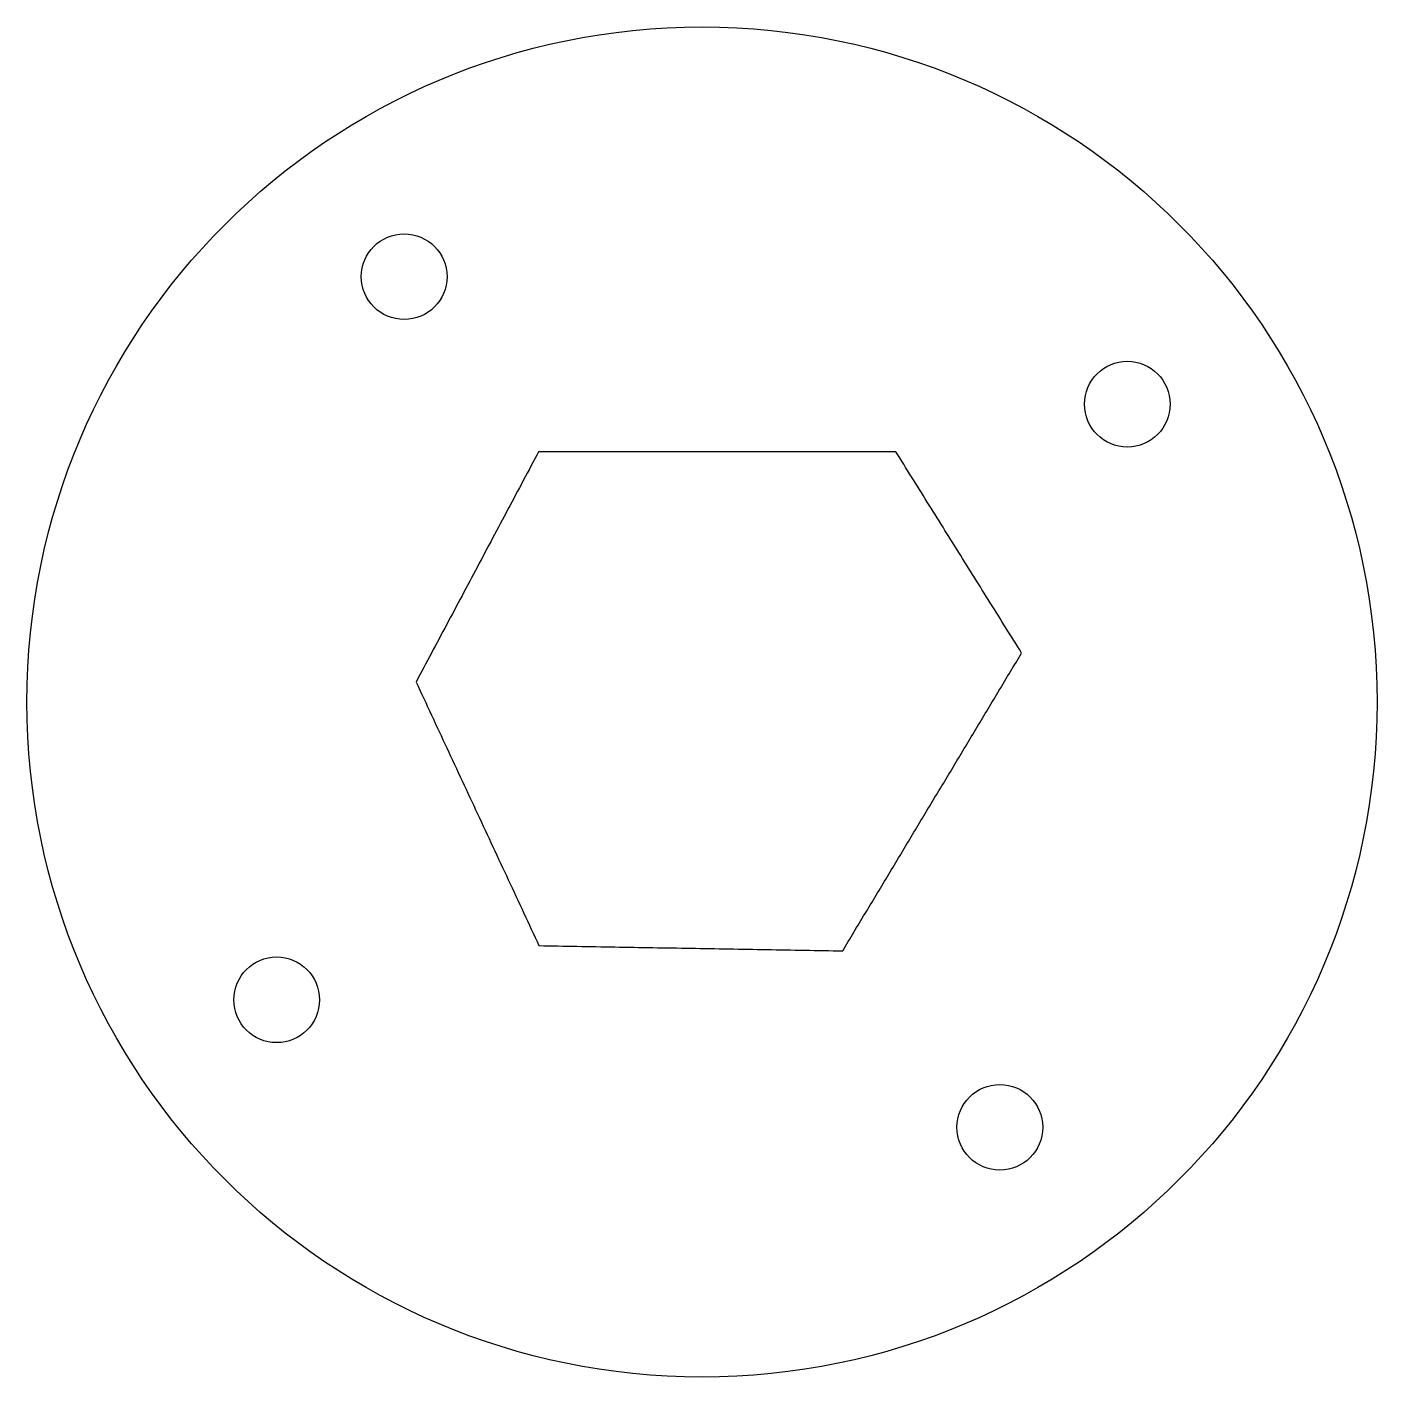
# Model space of a CAD drawing. Extents: x 122.5 to 174.5, y 79 to 131.
import ezdxf

# ---------------------------------------------------------------- set-up
doc = ezdxf.new("R2010")
doc.units = 0
doc.layers.add('View003', color=7, linetype='CONTINUOUS')

msp = doc.modelspace()

# ---------------------------------------------------------------- linework, layer by layer
at = {"layer": 'View003'}
for centre, radius in [((148.5, 105), 26), ((137.028, 121.383), 1.65), ((164.883, 116.472), 1.65), ((132.117, 93.5285), 1.65), ((159.972, 88.617), 1.65)]:
    msp.add_circle(centre, radius, dxfattribs=at)
for points in [[(142.206, 114.642), (137.487, 105.768)], [(155.966, 114.642), (142.206, 114.642)], [(160.812, 106.886), (155.966, 114.642)], [(153.919, 95.4128), (160.812, 106.886)], [(137.487, 105.768), (142.221, 95.617)], [(142.221, 95.617), (153.919, 95.4128)]]:
    msp.add_open_spline(points, degree=1, dxfattribs=at)

doc.saveas('drawing.dxf')
